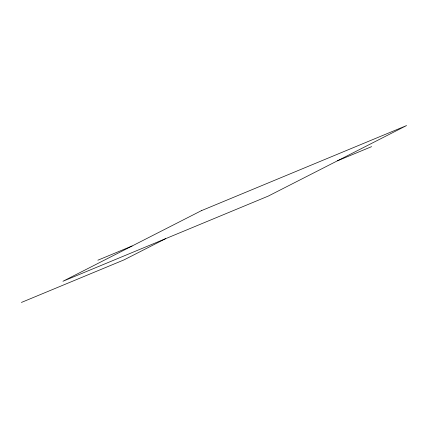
<?xml version="1.0" encoding="UTF-8"?>
<svg xmlns="http://www.w3.org/2000/svg" width="428" height="428" viewBox="0 0 428 428"><rect width="100%" height="100%" fill="white"/><g stroke="black" fill="none" stroke-linecap="round" stroke-linejoin="round"><path stroke-width="0.64" d="M165.572 238.696L124.067 259.86L21.4 302.452M97.868 260.203L132.092 246.004M337.419 160.826L371.638 146.633M201.272 210.726L62.911 281.287L268.238 196.104L406.6 125.548L201.272 210.726"/></g></svg>
